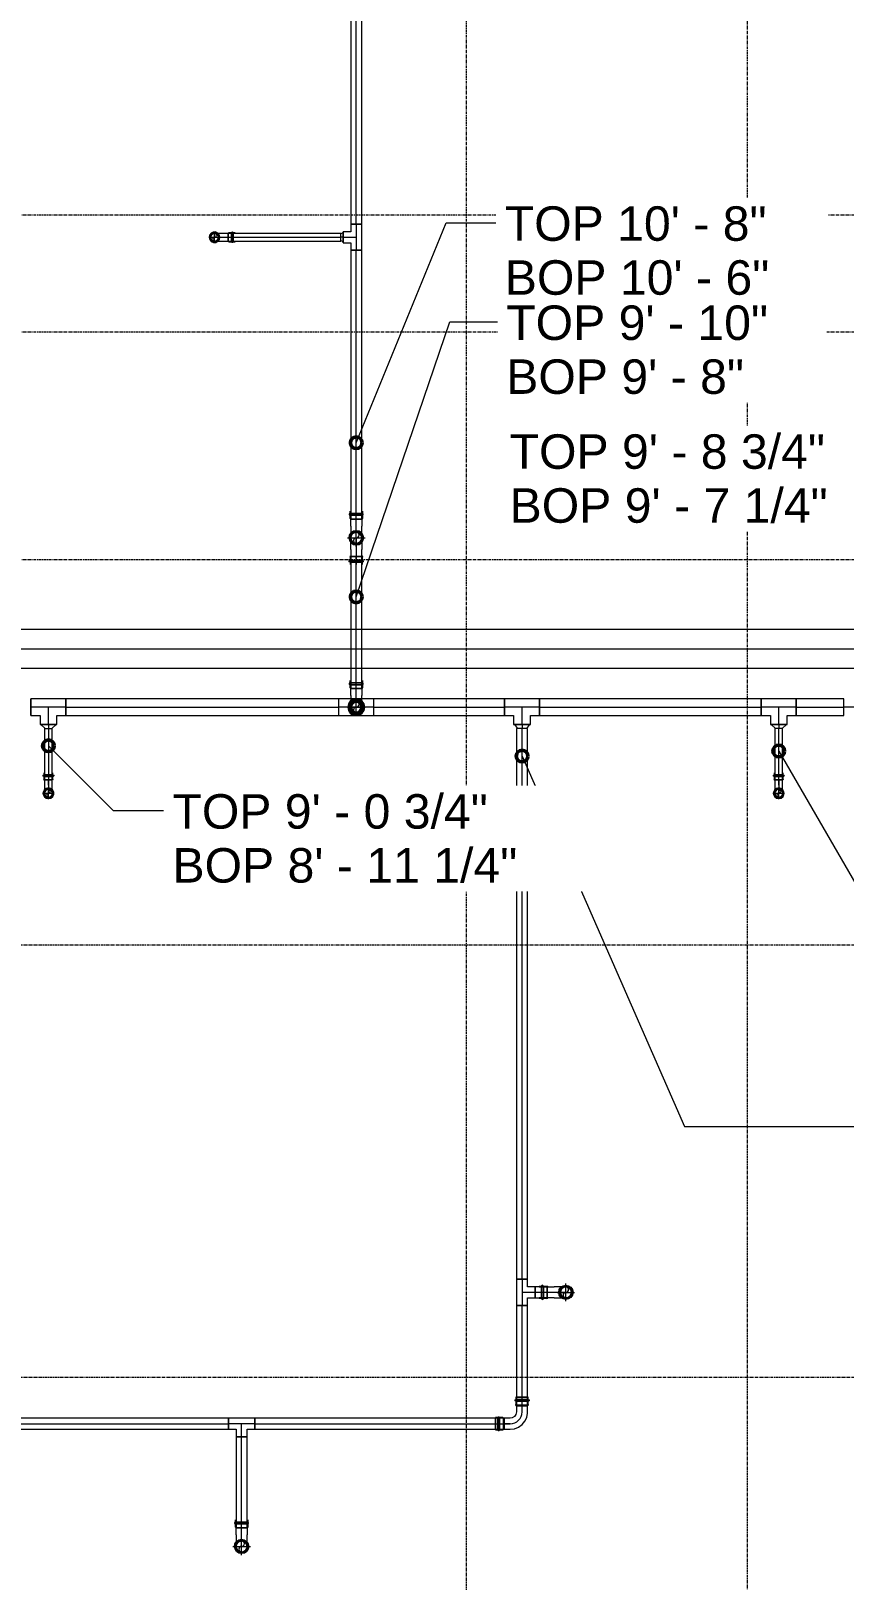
# Model space of a CAD drawing. Header units: inches. Extents: x -3679 to 241, y -496 to 1784.
# Drawn here: x -686.6 to -547.4, y 164.3 to 429.5 of the extents above; entities that cross this region are included whole.
import ezdxf

# ---------------------------------------------------------------- set-up
doc = ezdxf.new("R2010")
doc.units = ezdxf.units.IN
doc.header["$MEASUREMENT"] = 0
doc.linetypes.add('Grid Line', pattern=[0.875, 0.5, -0.125, 0.125, -0.125])
for name, color, linetype, lineweight in [('G-ANNO-DIMS', 251, 'Continuous', 9), ('P-PIPE', 1, 'Continuous', 9), ('P-PIPE-CNTR', 1, 'Continuous', 9), ('S-GRID', 8, 'Continuous', 9)]:
    doc.layers.add(name, color=color, linetype=linetype, lineweight=lineweight)
doc.styles.add('Arial_1', font='arial.ttf', dxfattribs={"height": 5.901198})

# ---------------------------------------------------------------- blocks, each defined once
blk = doc.blocks.new('Victaulic-VicPress316-Elbow 90-45deg Style P568_P571 - Standard-V5-MAIN LEVEL')
at = {"layer": 'P-PIPE'}
for p, q in [((-559.33, 302.52), (-559.33, 302.18)), ((-559.22, 302.52), (-559.22, 301.22)), ((-558.56, 302.52), (-558.56, 302.52)), ((-558.56, 302.52), (-558.56, 302.52)), ((-558.56, 302.52), (-558.56, 302.52)), ((-558.56, 302.52), (-558.56, 302.52)), ((-557.9, 301.22), (-557.9, 302.52)), ((-557.79, 302.18), (-557.79, 302.52)), ((-559.33, 301.89), (-559.33, 301.44)), ((-559.22, 301.33), (-559.22, 300.39)), ((-558.56, 301.33), (-559.22, 301.33)), ((-559.22, 301.33), (-558.56, 301.33)), ((-558.56, 302.18), (-558.56, 302.18)), ((-558.56, 302.18), (-558.56, 302.18)), ((-558.56, 301.89), (-558.56, 301.89)), ((-558.56, 301.89), (-558.56, 301.89)), ((-557.9, 301.33), (-558.56, 301.33)), ((-558.56, 301.33), (-557.9, 301.33)), ((-558.56, 300.39), (-558.56, 301.33)), ((-558.56, 301.22), (-558.56, 301.22)), ((-558.56, 301.22), (-558.56, 301.22)), ((-558.56, 300.39), (-558.56, 299)), ((-557.9, 300.39), (-557.9, 301.33)), ((-557.79, 301.44), (-557.79, 301.89)), ((-558.56, 299), (-558.56, 299))]:
    blk.add_line(p, q, dxfattribs=at)
at = {"layer": 'P-PIPE', "flags": 128}
for points in [[(-559.33, 301.89), (-559.45, 301.96), (-559.46, 302.1), (-559.35, 302.18), (-559.33, 302.18)], [(-558.56, 299.91), (-558.96, 299.82), (-559.28, 299.56), (-559.45, 299.19), (-559.45, 298.78), (-559.26, 298.42), (-558.93, 298.17), (-558.56, 298.09)], [(-559.33, 302.18), (-559.23, 302.18), (-558.98, 302.18), (-558.63, 302.18), (-558.56, 302.18)], [(-558.56, 302.18), (-558.92, 302.18), (-559.2, 302.18), (-559.32, 302.18), (-559.33, 302.18)], [(-559.33, 301.89), (-559.23, 301.89), (-558.98, 301.89), (-558.63, 301.89), (-558.56, 301.89)], [(-558.56, 301.89), (-558.92, 301.89), (-559.2, 301.89), (-559.32, 301.89), (-559.33, 301.89)], [(-559.22, 301.22), (-559.33, 301.41), (-559.33, 301.44)], [(-558.56, 299.77), (-558.92, 299.67), (-559.2, 299.42), (-559.32, 299.07), (-559.26, 298.7), (-559.04, 298.4), (-558.69, 298.25), (-558.56, 298.23)], [(-559.22, 300.39), (-559.22, 299.89), (-559.22, 299.46), (-559.22, 299.15), (-559.22, 299.01), (-559.22, 299)], [(-557.79, 302.18), (-557.89, 302.18), (-558.14, 302.18), (-558.49, 302.18), (-558.56, 302.18)], [(-558.56, 302.18), (-558.2, 302.18), (-557.92, 302.18), (-557.8, 302.18), (-557.79, 302.18)], [(-557.79, 301.89), (-557.89, 301.89), (-558.14, 301.89), (-558.49, 301.89), (-558.56, 301.89)], [(-558.56, 301.89), (-558.2, 301.89), (-557.92, 301.89), (-557.8, 301.89), (-557.79, 301.89)], [(-558.56, 298.09), (-558.16, 298.18), (-557.84, 298.44), (-557.67, 298.81), (-557.67, 299.22), (-557.86, 299.58), (-558.19, 299.83), (-558.56, 299.91)], [(-558.56, 298.23), (-558.2, 298.33), (-557.92, 298.58), (-557.8, 298.93), (-557.86, 299.3), (-558.08, 299.6), (-558.43, 299.75), (-558.56, 299.77)], [(-557.79, 301.44), (-557.88, 301.24), (-557.9, 301.22)], [(-557.9, 299), (-557.9, 299.09), (-557.9, 299.36), (-557.9, 299.76), (-557.9, 300.25), (-557.9, 300.39)], [(-557.79, 302.18), (-557.67, 302.11), (-557.66, 301.98), (-557.77, 301.89), (-557.79, 301.89)]]:
    blk.add_lwpolyline(points, dxfattribs=at)
at = {"layer": 'P-PIPE'}
for radius, start, end in [(0.767, 90, 270), (0.767, 90, 270), (0.767, 90, 270), (0.658, 90, 270), (0.658, 90, 270), (0.658, 90, 180), (0.767, 270, 90), (0.767, 270, 90), (0.767, 270, 90), (0.658, 270, 90), (0.658, 270, 90), (0.658, 0, 90), (0.658, 180, 270), (0.658, 270, 0)]:
    blk.add_arc((-558.56, 299), radius, start, end, dxfattribs=at)
blk = doc.blocks.new('Victaulic-VicPress316-Elbow 90-45deg Style P568_P571 - Standard-V4-MAIN LEVEL')
at = {"layer": 'P-PIPE'}
for p, q in [((-1.06, 4.55), (-1.06, 4.17)), ((1.06, 4.55), (-1.06, 4.55)), ((-1.06, 4.55), (1.06, 4.55)), ((-1.06, 4.17), (1.06, 4.17)), ((1.06, 4.17), (-1.06, 4.17)), ((-1.06, 3.85), (-1.06, 3.29)), ((-1.06, 3.85), (1.06, 3.85)), ((1.06, 3.85), (-1.06, 3.85)), ((-0.95, 4.55), (-0.95, 3.07)), ((-0.95, 4.55), (0.95, 4.55)), ((0.95, 4.55), (-0.95, 4.55)), ((-0.95, 3.18), (-0.95, 2.02)), ((0, 3.18), (-0.95, 3.18)), ((-0.95, 3.18), (0, 3.18)), ((-0.95, 3.07), (0.95, 3.07)), ((0.95, 3.07), (-0.95, 3.07)), ((0, 3.18), (0.95, 3.18)), ((0.95, 3.18), (0, 3.18)), ((0, 2.02), (0, 3.18)), ((0.95, 3.07), (0.95, 4.55)), ((0.95, 2.02), (0.95, 3.18)), ((1.06, 4.17), (1.06, 4.55)), ((1.06, 3.29), (1.06, 3.85)), ((-4.17, 1.06), (-4.55, 1.06)), ((-4.55, 1.06), (-4.55, -1.06)), ((-4.55, -1.06), (-4.55, 1.06)), ((-3.07, 0.95), (-4.55, 0.95)), ((-4.55, -0.95), (-4.55, 0.95)), ((-4.55, 0.95), (-4.55, -0.95)), ((-4.17, -1.06), (-4.17, 1.06)), ((-4.17, 1.06), (-4.17, -1.06)), ((-3.29, 1.06), (-3.85, 1.06)), ((-3.85, -1.06), (-3.85, 1.06)), ((-3.85, 1.06), (-3.85, -1.06)), ((-2.02, 0.95), (-3.18, 0.95)), ((-3.18, 0), (-3.18, 0.95)), ((-3.18, 0.95), (-3.18, 0)), ((-3.07, -0.95), (-3.07, 0.95)), ((-3.07, 0.95), (-3.07, -0.95)), ((-4.55, -0.95), (-3.07, -0.95)), ((-4.55, -1.06), (-4.17, -1.06)), ((-3.85, -1.06), (-3.29, -1.06)), ((-3.18, 0), (-3.18, -0.95)), ((-3.18, -0.95), (-3.18, 0)), ((-2.02, 0), (-3.18, 0)), ((-3.18, -0.95), (-2.02, -0.95))]:
    blk.add_line(p, q, dxfattribs=at)
at = {"layer": 'P-PIPE', "flags": 128}
for points in [[(-1.06, 3.85), (-1.2, 3.92), (-1.21, 4.08), (-1.08, 4.17), (-1.06, 4.17)], [(1.06, 4.17), (0.97, 4.17), (0.71, 4.17), (0.32, 4.17), (-0.12, 4.17), (-0.54, 4.17), (-0.86, 4.17), (-1.04, 4.17), (-1.06, 4.17)], [(-1.06, 4.17), (-0.97, 4.17), (-0.71, 4.17), (-0.32, 4.17), (0.12, 4.17), (0.54, 4.17), (0.86, 4.17), (1.04, 4.17), (1.06, 4.17)], [(-1.06, 3.85), (-0.97, 3.85), (-0.71, 3.85), (-0.32, 3.85), (0.12, 3.85), (0.54, 3.85), (0.86, 3.85), (1.04, 3.85), (1.06, 3.85)], [(1.06, 3.85), (0.97, 3.85), (0.71, 3.85), (0.32, 3.85), (-0.12, 3.85), (-0.54, 3.85), (-0.86, 3.85), (-1.04, 3.85), (-1.06, 3.85)], [(-0.95, 3.07), (-1.06, 3.26), (-1.06, 3.29)], [(1.06, 3.29), (0.97, 3.09), (0.95, 3.07)], [(1.06, 4.17), (1.2, 4.1), (1.21, 3.94), (1.08, 3.85), (1.06, 3.85)], [(-4.17, 1.06), (-4.1, 1.2), (-3.94, 1.21), (-3.85, 1.08), (-3.85, 1.06)], [(-4.17, 1.06), (-4.17, 0.97), (-4.17, 0.71), (-4.17, 0.32), (-4.17, -0.12), (-4.17, -0.54), (-4.17, -0.86), (-4.17, -1.04), (-4.17, -1.06)], [(-4.17, -1.06), (-4.17, -0.97), (-4.17, -0.71), (-4.17, -0.32), (-4.17, 0.12), (-4.17, 0.54), (-4.17, 0.86), (-4.17, 1.04), (-4.17, 1.06)], [(-3.85, -1.06), (-3.85, -0.97), (-3.85, -0.71), (-3.85, -0.32), (-3.85, 0.12), (-3.85, 0.54), (-3.85, 0.86), (-3.85, 1.04), (-3.85, 1.06)], [(-3.85, 1.06), (-3.85, 0.97), (-3.85, 0.71), (-3.85, 0.32), (-3.85, -0.12), (-3.85, -0.54), (-3.85, -0.86), (-3.85, -1.04), (-3.85, -1.06)], [(-3.29, 1.06), (-3.09, 0.97), (-3.07, 0.95)], [(-0.95, 2.02), (-1.04, 1.58), (-1.3, 1.22), (-1.69, 1), (-2.02, 0.95)], [(-2.02, -0.95), (-1.28, -0.86), (-0.59, -0.58), (0.02, -0.15), (0.49, 0.43), (0.81, 1.1), (0.94, 1.83), (0.95, 2.02)], [(-3.85, -1.06), (-3.92, -1.2), (-4.08, -1.21), (-4.17, -1.08), (-4.17, -1.06)], [(-3.07, -0.95), (-3.26, -1.06), (-3.29, -1.06)]]:
    blk.add_lwpolyline(points, dxfattribs=at)
at = {"layer": 'P-PIPE'}
blk.add_arc((-2.02, 2.02), 2.02, 270, 0, dxfattribs=at)
blk = doc.blocks.new('Victaulic-VicPress316-Elbow 90-45deg Style P568_P571 - Standard-V3-MAIN LEVEL')
at = {"layer": 'P-PIPE'}
for p, q in [((-202.55, 165.02), (-202.55, 163.85)), ((-201.6, 167.03), (-201.6, 167.03)), ((-201.6, 167.03), (-201.6, 165.02)), ((-201.6, 165.02), (-201.6, 163.85)), ((-200.65, 163.85), (-200.65, 165.02)), ((-202.65, 163.74), (-202.65, 163.18)), ((-202.65, 162.86), (-202.65, 162.48)), ((-202.55, 163.96), (-202.55, 162.48)), ((-202.55, 163.85), (-201.6, 163.85)), ((-201.6, 163.85), (-202.55, 163.85)), ((-201.6, 163.96), (-201.6, 163.96)), ((-201.6, 163.96), (-201.6, 163.96)), ((-201.6, 163.85), (-200.65, 163.85)), ((-200.65, 163.85), (-201.6, 163.85)), ((-201.6, 163.18), (-201.6, 163.18)), ((-201.6, 163.18), (-201.6, 163.18)), ((-201.6, 162.86), (-201.6, 162.86)), ((-201.6, 162.86), (-201.6, 162.86)), ((-201.6, 162.48), (-201.6, 162.48)), ((-201.6, 162.48), (-201.6, 162.48)), ((-201.6, 162.48), (-201.6, 162.48)), ((-201.6, 162.48), (-201.6, 162.48)), ((-200.65, 162.48), (-200.65, 163.96)), ((-200.54, 163.18), (-200.54, 163.74)), ((-200.54, 162.48), (-200.54, 162.86))]:
    blk.add_line(p, q, dxfattribs=at)
at = {"layer": 'P-PIPE', "flags": 128}
for points in [[(-201.6, 168.25), (-202.06, 168.16), (-202.46, 167.9), (-202.72, 167.5), (-202.82, 167.04), (-202.73, 166.57), (-202.47, 166.17), (-202.07, 165.9), (-201.61, 165.81), (-201.6, 165.81)], [(-202.55, 167.03), (-202.45, 167.44), (-202.19, 167.77), (-201.82, 167.95), (-201.6, 167.98)], [(-201.6, 165.81), (-201.13, 165.9), (-200.73, 166.16), (-200.47, 166.56), (-200.37, 167.02), (-200.46, 167.49), (-200.72, 167.89), (-201.12, 168.16), (-201.58, 168.25), (-201.6, 168.25)], [(-201.6, 167.98), (-201.19, 167.89), (-200.86, 167.63), (-200.67, 167.25), (-200.65, 167.03)], [(-201.6, 166.08), (-202, 166.17), (-202.33, 166.43), (-202.52, 166.81), (-202.55, 167.03)], [(-202.55, 165.02), (-202.55, 165.62), (-202.55, 166.17), (-202.55, 166.61), (-202.55, 166.91), (-202.55, 167.03), (-202.55, 167.03)], [(-200.65, 167.03), (-200.74, 166.62), (-201, 166.29), (-201.37, 166.11), (-201.6, 166.08)], [(-200.65, 167.03), (-200.65, 166.94), (-200.65, 166.67), (-200.65, 166.24), (-200.65, 165.71), (-200.65, 165.11), (-200.65, 165.02)], [(-202.65, 162.86), (-202.79, 162.93), (-202.8, 163.09), (-202.68, 163.18), (-202.65, 163.18)], [(-202.65, 163.74), (-202.57, 163.94), (-202.55, 163.96)], [(-202.65, 163.18), (-202.56, 163.18), (-202.3, 163.18), (-201.92, 163.18), (-201.6, 163.18)], [(-201.6, 163.18), (-202.03, 163.18), (-202.38, 163.18), (-202.6, 163.18), (-202.65, 163.18)], [(-202.65, 162.86), (-202.56, 162.86), (-202.3, 162.86), (-201.92, 162.86), (-201.6, 162.86)], [(-201.6, 162.86), (-202.03, 162.86), (-202.38, 162.86), (-202.6, 162.86), (-202.65, 162.86)], [(-200.54, 163.18), (-200.63, 163.18), (-200.89, 163.18), (-201.27, 163.18), (-201.6, 163.18)], [(-201.6, 163.18), (-201.16, 163.18), (-200.81, 163.18), (-200.59, 163.18), (-200.54, 163.18)], [(-200.54, 162.86), (-200.63, 162.86), (-200.89, 162.86), (-201.27, 162.86), (-201.6, 162.86)], [(-201.6, 162.86), (-201.16, 162.86), (-200.81, 162.86), (-200.59, 162.86), (-200.54, 162.86)], [(-200.65, 163.96), (-200.54, 163.77), (-200.54, 163.74)], [(-200.54, 163.18), (-200.4, 163.11), (-200.39, 162.95), (-200.51, 162.86), (-200.54, 162.86)]]:
    blk.add_lwpolyline(points, dxfattribs=at)
at = {"layer": 'P-PIPE'}
for radius, start, end in [(1.06, 90, 270), (1.06, 90, 270), (1.06, 90, 270), (0.95, 90, 270), (0.95, 90, 270), (0.95, 90, 180), (1.06, 270, 90), (1.06, 270, 90), (1.06, 270, 90), (0.95, 270, 90), (0.95, 270, 90), (0.95, 0, 90), (0.95, 180, 270), (0.95, 270, 0)]:
    blk.add_arc((-201.6, 167.03), radius, start, end, dxfattribs=at)
blk = doc.blocks.new('Transition - Generic - Plumbing-CW-1126388-MAIN LEVEL')
at = {"layer": 'P-PIPE'}
for radius, start, end in [(1.3125, 0, 180), (1.3125, 180, 0), (0.8125, 0, 180), (0.8125, 180, 0)]:
    blk.add_arc((-182.12, 313.742802), radius, start, end, dxfattribs=at)
blk = doc.blocks.new('Victaulic-VicPress316-Elbow 90-45deg Style P568_P571 - Standard-523083-MAIN LEVEL')
at = {"layer": 'P-PIPE'}
for p, q in [((-436.17, 302.52), (-436.17, 302.18)), ((-436.06, 302.52), (-436.06, 301.22)), ((-435.41, 302.52), (-435.41, 302.52)), ((-435.41, 302.52), (-435.41, 302.52)), ((-435.41, 302.52), (-435.41, 302.52)), ((-435.41, 302.52), (-435.41, 302.52)), ((-434.75, 301.22), (-434.75, 302.52)), ((-434.64, 302.18), (-434.64, 302.52)), ((-436.17, 301.89), (-436.17, 301.44)), ((-436.06, 301.33), (-436.06, 300.39)), ((-436.06, 301.33), (-435.41, 301.33)), ((-435.41, 301.33), (-436.06, 301.33)), ((-435.41, 302.18), (-435.41, 302.18)), ((-435.41, 302.18), (-435.41, 302.18)), ((-435.41, 301.89), (-435.41, 301.89)), ((-435.41, 301.89), (-435.41, 301.89)), ((-435.41, 301.33), (-434.75, 301.33)), ((-434.75, 301.33), (-435.41, 301.33)), ((-435.41, 300.39), (-435.41, 301.33)), ((-435.41, 301.22), (-435.41, 301.22)), ((-435.41, 301.22), (-435.41, 301.22)), ((-435.41, 299), (-435.41, 300.39)), ((-434.75, 300.39), (-434.75, 301.33)), ((-434.64, 301.44), (-434.64, 301.89)), ((-435.41, 299), (-435.41, 299))]:
    blk.add_line(p, q, dxfattribs=at)
at = {"layer": 'P-PIPE', "flags": 128}
for points in [[(-436.17, 301.89), (-436.29, 301.96), (-436.3, 302.1), (-436.19, 302.18), (-436.17, 302.18)], [(-435.41, 299.91), (-435.8, 299.82), (-436.12, 299.56), (-436.3, 299.19), (-436.29, 298.78), (-436.1, 298.42), (-435.78, 298.17), (-435.41, 298.09)], [(-436.17, 302.18), (-436.08, 302.18), (-435.83, 302.18), (-435.47, 302.18), (-435.41, 302.18)], [(-435.41, 302.18), (-435.77, 302.18), (-436.05, 302.18), (-436.17, 302.18), (-436.17, 302.18)], [(-436.17, 301.89), (-436.08, 301.89), (-435.83, 301.89), (-435.47, 301.89), (-435.41, 301.89)], [(-435.41, 301.89), (-435.77, 301.89), (-436.05, 301.89), (-436.17, 301.89), (-436.17, 301.89)], [(-436.06, 301.22), (-436.17, 301.41), (-436.17, 301.44)], [(-435.41, 299.77), (-435.77, 299.67), (-436.05, 299.42), (-436.17, 299.07), (-436.11, 298.7), (-435.88, 298.4), (-435.54, 298.25), (-435.41, 298.23)], [(-436.06, 300.39), (-436.06, 299.89), (-436.06, 299.46), (-436.06, 299.15), (-436.06, 299.01), (-436.06, 299)], [(-434.64, 302.18), (-434.73, 302.18), (-434.98, 302.18), (-435.34, 302.18), (-435.41, 302.18)], [(-435.41, 302.18), (-435.04, 302.18), (-434.76, 302.18), (-434.64, 302.18), (-434.64, 302.18)], [(-434.64, 301.89), (-434.73, 301.89), (-434.98, 301.89), (-435.34, 301.89), (-435.41, 301.89)], [(-435.41, 301.89), (-435.04, 301.89), (-434.76, 301.89), (-434.64, 301.89), (-434.64, 301.89)], [(-435.41, 298.09), (-435.01, 298.18), (-434.69, 298.44), (-434.51, 298.81), (-434.52, 299.22), (-434.71, 299.58), (-435.03, 299.83), (-435.41, 299.91)], [(-435.41, 298.23), (-435.04, 298.33), (-434.76, 298.58), (-434.64, 298.93), (-434.7, 299.3), (-434.93, 299.6), (-435.27, 299.75), (-435.41, 299.77)], [(-434.64, 301.44), (-434.73, 301.24), (-434.75, 301.22)], [(-434.75, 299), (-434.75, 299.09), (-434.75, 299.36), (-434.75, 299.76), (-434.75, 300.25), (-434.75, 300.39)], [(-434.64, 302.18), (-434.52, 302.11), (-434.51, 301.98), (-434.62, 301.89), (-434.64, 301.89)]]:
    blk.add_lwpolyline(points, dxfattribs=at)
at = {"layer": 'P-PIPE'}
for radius, start, end in [(0.767, 90, 270), (0.767, 90, 270), (0.767, 90, 270), (0.657, 90, 270), (0.657, 90, 270), (0.657, 90, 180), (0.767, 270, 90), (0.767, 270, 90), (0.767, 270, 90), (0.658, 270, 90), (0.658, 270, 90), (0.658, 0, 90), (0.657, 180, 270), (0.658, 270, 0)]:
    blk.add_arc((-435.41, 299), radius, start, end, dxfattribs=at)

msp = doc.modelspace()

# ---------------------------------------------------------------- linework, layer by layer
at = {"layer": 'G-ANNO-DIMS'}
for p, q in [((-630.88, 359.01), (-615.51, 396.68)), ((-615.51, 396.68), (-606.96, 396.68)), ((-630.88, 332.62), (-614.89, 379.7)), ((-614.89, 379.7), (-606.71, 379.7)), ((-540.83, 357.64), (-549.07, 357.64)), ((-683.56, 307.13), (-672.47, 296.04)), ((-602.5, 305.37), (-574.69, 241.96)), ((-558.56, 306.24), (-535.88, 266.95)), ((-672.47, 296.04), (-663.84, 296.04)), ((-574.69, 241.96), (-526.51, 241.96))]:
    msp.add_line(p, q, dxfattribs=at)
at = {"layer": 'G-ANNO-DIMS', "lineweight": 50}
for centre in [(-630.88, 359.01), (-630.88, 332.62), (-683.56, 307.13), (-602.5, 305.37), (-558.56, 306.24)]:
    msp.add_circle(centre, 1, dxfattribs=at)
at = {"layer": 'P-PIPE'}
for p, q in [((-631.83, 493.78), (-631.83, 396.44)), ((-629.93, 396.44), (-629.93, 493.78)), ((-631.83, 395.14), (-633.12, 395.14)), ((-633.12, 395.14), (-633.12, 393.24)), ((-633.12, 393.24), (-633.12, 395.14)), ((-629.93, 396.44), (-631.83, 396.44)), ((-631.83, 396.44), (-631.83, 395.14)), ((-631.83, 396.44), (-629.92, 396.44)), ((-629.92, 396.44), (-631.83, 396.44)), ((-629.92, 391.95), (-629.92, 396.44)), ((-633.53, 394.85), (-652.81, 394.85)), ((-652.81, 393.53), (-652.81, 394.85)), ((-652.81, 393.53), (-633.53, 393.53)), ((-633.12, 395), (-633.53, 394.75)), ((-633.53, 393.53), (-633.53, 394.85)), ((-633.53, 393.63), (-633.12, 393.38)), ((-633.12, 393.24), (-631.83, 393.24)), ((-631.83, 393.24), (-631.83, 391.95)), ((-631.83, 391.95), (-629.92, 391.95)), ((-629.92, 391.95), (-631.83, 391.95)), ((-631.83, 391.95), (-631.83, 345.92)), ((-629.93, 391.95), (-631.83, 391.95)), ((-629.93, 345.92), (-629.93, 391.95)), ((-629.93, 345.92), (-631.83, 345.92)), ((-631.83, 339.56), (-631.83, 316.92)), ((-629.93, 339.56), (-631.83, 339.56)), ((-629.93, 316.92), (-629.93, 339.56)), ((-289.63, 327.06), (-701.55, 327.06)), ((-701.55, 320.43), (-289.63, 320.43)), ((-629.93, 316.92), (-631.83, 316.92)), ((-680.57, 315.18), (-686.55, 315.18)), ((-686.55, 312.31), (-686.55, 315.18)), ((-686.55, 315.18), (-686.55, 312.31)), ((-633.87, 315.18), (-680.57, 315.18)), ((-680.57, 312.31), (-680.57, 315.18)), ((-680.57, 312.31), (-680.57, 315.18)), ((-680.57, 315.18), (-680.57, 312.31)), ((-627.88, 315.18), (-633.87, 315.18)), ((-633.87, 312.31), (-633.87, 315.18)), ((-605.49, 315.18), (-627.88, 315.18)), ((-627.88, 312.31), (-627.88, 315.18)), ((-599.51, 315.18), (-605.49, 315.18)), ((-605.49, 312.31), (-605.49, 315.18)), ((-605.49, 315.18), (-605.49, 312.31)), ((-605.49, 312.31), (-605.49, 315.18)), ((-561.55, 315.18), (-599.51, 315.18)), ((-599.51, 312.31), (-599.51, 315.18)), ((-599.51, 312.31), (-599.51, 315.18)), ((-599.51, 315.18), (-599.51, 312.31)), ((-555.57, 315.18), (-561.55, 315.18)), ((-561.55, 312.31), (-561.55, 315.18)), ((-561.55, 315.18), (-561.55, 312.31)), ((-561.55, 312.31), (-561.55, 315.18)), ((-555.57, 312.31), (-555.57, 315.18)), ((-555.57, 315.18), (-555.57, 312.31)), ((-547.4, 315.18), (-555.57, 315.18)), ((-555.57, 312.31), (-555.57, 315.18)), ((-547.4, 312.31), (-547.4, 315.18)), ((-686.55, 312.31), (-685, 312.31)), ((-685, 312.31), (-685, 310.75)), ((-682.12, 310.75), (-685, 310.75)), ((-685, 310.75), (-682.12, 310.75)), ((-684.87, 310.75), (-684.12, 310.09)), ((-683, 310.09), (-682.25, 310.75)), ((-682.12, 312.31), (-680.57, 312.31)), ((-682.12, 310.75), (-682.12, 312.31)), ((-680.57, 312.31), (-633.87, 312.31)), ((-633.87, 312.31), (-627.88, 312.31)), ((-627.88, 312.31), (-605.49, 312.31)), ((-605.49, 312.31), (-603.94, 312.31)), ((-603.94, 312.31), (-603.94, 310.75)), ((-601.06, 310.75), (-603.94, 310.75)), ((-603.94, 310.75), (-601.06, 310.75)), ((-603.81, 310.75), (-603.31, 310.09)), ((-601.69, 310.09), (-601.19, 310.75)), ((-601.06, 312.31), (-599.51, 312.31)), ((-601.06, 310.75), (-601.06, 312.31)), ((-599.51, 312.31), (-561.55, 312.31)), ((-561.55, 312.31), (-560, 312.31)), ((-560, 312.31), (-560, 310.75)), ((-557.12, 310.75), (-560, 310.75)), ((-560, 310.75), (-557.12, 310.75)), ((-559.87, 310.75), (-559.12, 310.09)), ((-558, 310.09), (-557.25, 310.75)), ((-557.12, 312.31), (-555.57, 312.31)), ((-557.12, 310.75), (-557.12, 312.31)), ((-555.57, 312.31), (-547.4, 312.31)), ((-684.22, 310.09), (-684.22, 301.33)), ((-684.22, 310.09), (-682.9, 310.09)), ((-682.9, 301.33), (-682.9, 310.09)), ((-603.45, 310.09), (-603.45, 215.82)), ((-601.55, 310.09), (-603.45, 310.09)), ((-601.55, 215.82), (-601.55, 310.09)), ((-559.22, 310.09), (-559.22, 301.33)), ((-557.9, 310.09), (-559.22, 310.09)), ((-557.9, 301.33), (-557.9, 310.09)), ((-684.22, 301.33), (-682.9, 301.33)), ((-557.9, 301.33), (-559.22, 301.33)), ((-601.55, 215.82), (-603.45, 215.82)), ((-603.45, 215.82), (-603.45, 211.33)), ((-601.55, 215.82), (-603.45, 215.82)), ((-603.45, 215.82), (-601.55, 215.82)), ((-601.55, 214.52), (-601.55, 215.82)), ((-600.26, 214.52), (-601.55, 214.52)), ((-601.55, 211.33), (-601.55, 212.62)), ((-601.55, 212.62), (-600.26, 212.62)), ((-598.18, 214.52), (-600.26, 214.52)), ((-600.26, 214.52), (-600.26, 212.62)), ((-600.26, 214.52), (-600.26, 212.62)), ((-600.26, 212.62), (-600.26, 214.52)), ((-600.26, 212.62), (-598.18, 212.62)), ((-598.18, 214.52), (-598.18, 212.62)), ((-601.55, 211.33), (-603.45, 211.33)), ((-603.45, 211.33), (-601.55, 211.33)), ((-603.45, 211.33), (-603.45, 194.25)), ((-601.55, 211.33), (-603.45, 211.33)), ((-601.55, 194.25), (-601.55, 211.33)), ((-601.55, 194.25), (-603.45, 194.25)), ((-652.75, 192.02), (-691.76, 192.02)), ((-648.26, 192.02), (-652.75, 192.02)), ((-652.75, 190.12), (-652.75, 192.02)), ((-652.75, 192.02), (-652.75, 190.12)), ((-652.75, 190.12), (-652.75, 192.02)), ((-605.68, 192.02), (-648.26, 192.02)), ((-648.26, 190.12), (-648.26, 192.02)), ((-648.26, 190.12), (-648.26, 192.02)), ((-648.26, 192.02), (-648.26, 190.12)), ((-605.68, 190.12), (-605.68, 192.02)), ((-691.76, 190.12), (-652.75, 190.12)), ((-652.75, 190.12), (-651.45, 190.12)), ((-651.45, 190.12), (-651.45, 188.83)), ((-651.45, 188.83), (-651.45, 173.25)), ((-649.55, 188.83), (-651.45, 188.83)), ((-649.55, 188.83), (-651.45, 188.83)), ((-651.45, 188.83), (-649.55, 188.83)), ((-649.55, 190.12), (-648.26, 190.12)), ((-649.55, 188.83), (-649.55, 190.12)), ((-649.55, 173.25), (-649.55, 188.83)), ((-648.26, 190.12), (-605.68, 190.12)), ((-649.55, 173.25), (-651.45, 173.25))]:
    msp.add_line(p, q, dxfattribs=at)
for centre, radius, start, end in [((-655.14, 394.19), 0.657, 0, 180), ((-655.14, 394.19), 0.658, 180, 0), ((-655.14, 393.86), 0.329, 90, 270), ((-655.14, 394.52), 0.329, 270, 90), ((-630.88, 342.74), 0.95, 0, 180), ((-630.88, 342.74), 0.95, 180, 0), ((-630.88, 342.26), 0.475, 90, 270), ((-630.88, 343.21), 0.475, 270, 90), ((-630.88, 313.74), 1.44, 0, 180), ((-630.88, 313.74), 1.44, 180, 0), ((-630.88, 313.74), 0.95, 0, 180), ((-630.88, 313.74), 0.95, 180, 0), ((-630.88, 313.27), 0.475, 90, 270), ((-630.88, 314.22), 0.475, 270, 90), ((-683.56, 299), 0.658, 0, 180), ((-683.56, 299.33), 0.329, 270, 90), ((-558.56, 299), 0.658, 0, 180), ((-558.56, 299.33), 0.329, 270, 90), ((-683.56, 299), 0.658, 180, 0), ((-683.56, 298.67), 0.329, 90, 270), ((-558.56, 299), 0.658, 180, 0), ((-558.56, 298.67), 0.329, 90, 270), ((-595, 213.57), 0.95, 0, 180), ((-595, 213.57), 0.95, 180, 0), ((-595, 213.1), 0.475, 90, 270), ((-595, 214.05), 0.475, 270, 90), ((-650.5, 170.07), 0.95, 0, 180), ((-650.5, 170.07), 0.95, 180, 0), ((-650.5, 169.6), 0.475, 90, 270), ((-650.5, 170.55), 0.475, 270, 90)]:
    msp.add_arc(centre, radius, start, end, dxfattribs=at)
at = {"layer": 'P-PIPE-CNTR'}
for p, q in [((-630.88, 396.44), (-630.88, 493.78)), ((-630.88, 396.44), (-630.88, 493.78)), ((-655.14, 393.19), (-655.14, 395.19)), ((-630.88, 396.44), (-630.88, 391.95)), ((-656.14, 394.19), (-654.14, 394.19)), ((-655.14, 394.19), (-653.75, 394.19)), ((-653.75, 394.19), (-652.81, 394.19)), ((-653.75, 394.19), (-651.62, 394.19)), ((-652.81, 394.19), (-633.53, 394.19)), ((-652.81, 394.19), (-633.53, 394.19)), ((-633.12, 394.19), (-633.53, 394.19)), ((-633.12, 394.19), (-630.88, 394.19)), ((-630.88, 345.92), (-630.88, 391.95)), ((-630.88, 345.92), (-630.88, 391.95)), ((-630.88, 344.75), (-630.88, 347.29)), ((-630.88, 344.75), (-630.88, 345.92)), ((-630.88, 342.74), (-630.88, 344.75)), ((-632.38, 342.74), (-629.38, 342.74)), ((-630.88, 341.24), (-630.88, 344.24)), ((-630.88, 342.74), (-630.88, 340.72)), ((-630.88, 340.72), (-630.88, 339.56)), ((-630.88, 340.72), (-630.88, 338.19)), ((-630.88, 316.92), (-630.88, 339.56)), ((-630.88, 316.92), (-630.88, 339.56)), ((-701.55, 323.74), (-289.63, 323.74)), ((-701.55, 323.74), (-289.63, 323.74)), ((-630.88, 315.76), (-630.88, 318.29)), ((-630.88, 315.76), (-630.88, 316.92)), ((-630.88, 313.74), (-630.88, 315.76)), ((-680.57, 313.74), (-686.55, 313.74)), ((-683.56, 310.75), (-683.56, 313.74)), ((-680.57, 313.74), (-633.87, 313.74)), ((-680.57, 313.74), (-633.87, 313.74)), ((-627.88, 313.74), (-633.87, 313.74)), ((-632.38, 313.74), (-629.38, 313.74)), ((-630.88, 312.24), (-630.88, 315.24)), ((-627.88, 313.74), (-605.49, 313.74)), ((-627.88, 313.74), (-605.49, 313.74)), ((-599.51, 313.74), (-605.49, 313.74)), ((-602.5, 310.75), (-602.5, 313.74)), ((-599.51, 313.74), (-561.55, 313.74)), ((-599.51, 313.74), (-561.55, 313.74)), ((-555.57, 313.74), (-561.55, 313.74)), ((-558.56, 310.75), (-558.56, 313.74)), ((-555.57, 313.74), (-547.4, 313.74)), ((-555.57, 313.74), (-547.4, 313.74)), ((-541.41, 313.74), (-547.4, 313.74)), ((-683.56, 310.75), (-683.56, 310.09)), ((-602.5, 310.75), (-602.5, 310.09)), ((-558.56, 310.75), (-558.56, 310.09)), ((-683.56, 310.09), (-683.56, 301.33)), ((-683.56, 310.09), (-683.56, 301.33)), ((-602.5, 215.82), (-602.5, 310.09)), ((-602.5, 215.82), (-602.5, 310.09)), ((-558.56, 301.33), (-558.56, 310.09)), ((-558.56, 301.33), (-558.56, 310.09)), ((-683.56, 301.33), (-683.56, 300.39)), ((-683.56, 300.39), (-683.56, 299)), ((-683.56, 298), (-683.56, 300)), ((-558.56, 301.33), (-558.56, 300.39)), ((-558.56, 300.39), (-558.56, 299)), ((-558.56, 298), (-558.56, 300)), ((-684.56, 299), (-682.56, 299)), ((-559.56, 299), (-557.56, 299)), ((-602.5, 215.82), (-602.5, 211.33)), ((-595, 212.07), (-595, 215.07)), ((-600.26, 213.57), (-602.5, 213.57)), ((-598.18, 213.57), (-600.26, 213.57)), ((-598.18, 213.57), (-600.26, 213.57)), ((-597.02, 213.57), (-599.55, 213.57)), ((-597.02, 213.57), (-598.18, 213.57)), ((-595, 213.57), (-597.02, 213.57)), ((-596.5, 213.57), (-593.5, 213.57)), ((-602.5, 194.25), (-602.5, 211.33)), ((-602.5, 194.25), (-602.5, 211.33)), ((-602.5, 193.09), (-602.5, 195.62)), ((-602.5, 193.09), (-602.5, 194.25)), ((-691.76, 191.07), (-652.75, 191.07)), ((-691.76, 191.07), (-652.75, 191.07)), ((-648.26, 191.07), (-652.75, 191.07)), ((-650.5, 188.83), (-650.5, 191.07)), ((-648.26, 191.07), (-605.68, 191.07)), ((-648.26, 191.07), (-605.68, 191.07)), ((-605.68, 191.07), (-604.52, 191.07)), ((-650.5, 173.25), (-650.5, 188.83)), ((-650.5, 173.25), (-650.5, 188.83)), ((-650.5, 172.09), (-650.5, 174.62)), ((-650.5, 172.09), (-650.5, 173.25)), ((-652, 170.07), (-649, 170.07)), ((-650.5, 170.07), (-650.5, 172.09)), ((-650.5, 168.57), (-650.5, 171.57))]:
    msp.add_line(p, q, dxfattribs=at)
msp.add_arc((-604.52, 193.09), 2.02, 270, 0, dxfattribs=at)
at = {"layer": 'S-GRID', "linetype": 'Grid Line'}
for p, q in [((-612, -484.26), (-612, 1771.74)), ((-564, 1771.74), (-564, -484.26)), ((-3666.39, 398), (228, 398)), ((-3666.39, 378), (228, 378)), ((-3666.39, 339), (226, 339)), ((228, 273), (-3666.39, 273)), ((228, 199), (-3666.39, 199))]:
    msp.add_line(p, q, dxfattribs=at)

# ---------------------------------------------------------------- block references
at = {"layer": 'P-PIPE'}
for name, p, rotation in [('Victaulic-VicPress316-Elbow 90-45deg Style P568_P571 - Standard-523083-MAIN LEVEL', (-954.14, -41.21), 270), ('Transition - Generic - Plumbing-CW-1126388-MAIN LEVEL', (-813, 627.49), 180)]:
    msp.add_blockref(name, p, dxfattribs=dict(at, rotation=rotation))
at = {"layer": 'P-PIPE', "extrusion": (0, 0, -1)}
for p, rotation in [((429.28, 509.77), 180), ((429.28, 480.77), 180), ((762.03, 415.17), 90), ((448.91, 337.1), 180)]:
    msp.add_blockref('Victaulic-VicPress316-Elbow 90-45deg Style P568_P571 - Standard-V3-MAIN LEVEL', p, dxfattribs=dict(at, rotation=rotation))
at = {"layer": 'P-PIPE'}
for name, p in [('Victaulic-VicPress316-Elbow 90-45deg Style P568_P571 - Standard-V3-MAIN LEVEL', (-429.28, 175.7)), ('Victaulic-VicPress316-Elbow 90-45deg Style P568_P571 - Standard-V5-MAIN LEVEL', (-125, 0)), ('Victaulic-VicPress316-Elbow 90-45deg Style P568_P571 - Standard-V5-MAIN LEVEL', (0, 0)), ('Victaulic-VicPress316-Elbow 90-45deg Style P568_P571 - Standard-V4-MAIN LEVEL', (-602.5, 191.07))]:
    msp.add_blockref(name, p, dxfattribs=at)

# ---------------------------------------------------------------- next in the draw order: texts
at = {"layer": 'G-ANNO-DIMS', "char_height": 5.9012, "attachment_point": 1, "line_spacing_factor": 0.938532, "style": 'Arial_1', "bg_fill": 3, "box_fill_scale": 1.25, "bg_fill_color": 0, "bg_fill_transparency": 0}
for s, insert, width in [('TOP 9\' - 10"\\PBOP 9\' - 8"', (-605.21, 382.51), 53.352), ('TOP 9\' - 8 3/4"\\PBOP 9\' - 7 1/4"', (-604.63, 360.45), 64.872), ('TOP 9\' - 0 3/4"\\PBOP 8\' - 11 1/4"', (-662.34, 298.85), 70.344)]:
    msp.add_mtext(s, dxfattribs=dict(at, insert=insert, width=width))

# ---------------------------------------------------------------- next in the draw order: texts
at = {"layer": 'G-ANNO-DIMS', "insert": (-605.46, 399.48), "char_height": 5.9012, "width": 53.928, "attachment_point": 1, "line_spacing_factor": 0.938532, "style": 'Arial_1', "bg_fill": 3, "box_fill_scale": 1.25, "bg_fill_color": 0, "bg_fill_transparency": 0}
msp.add_mtext('TOP 10\' - 8"\\PBOP 10\' - 6"', dxfattribs=at)

doc.saveas('drawing.dxf')
